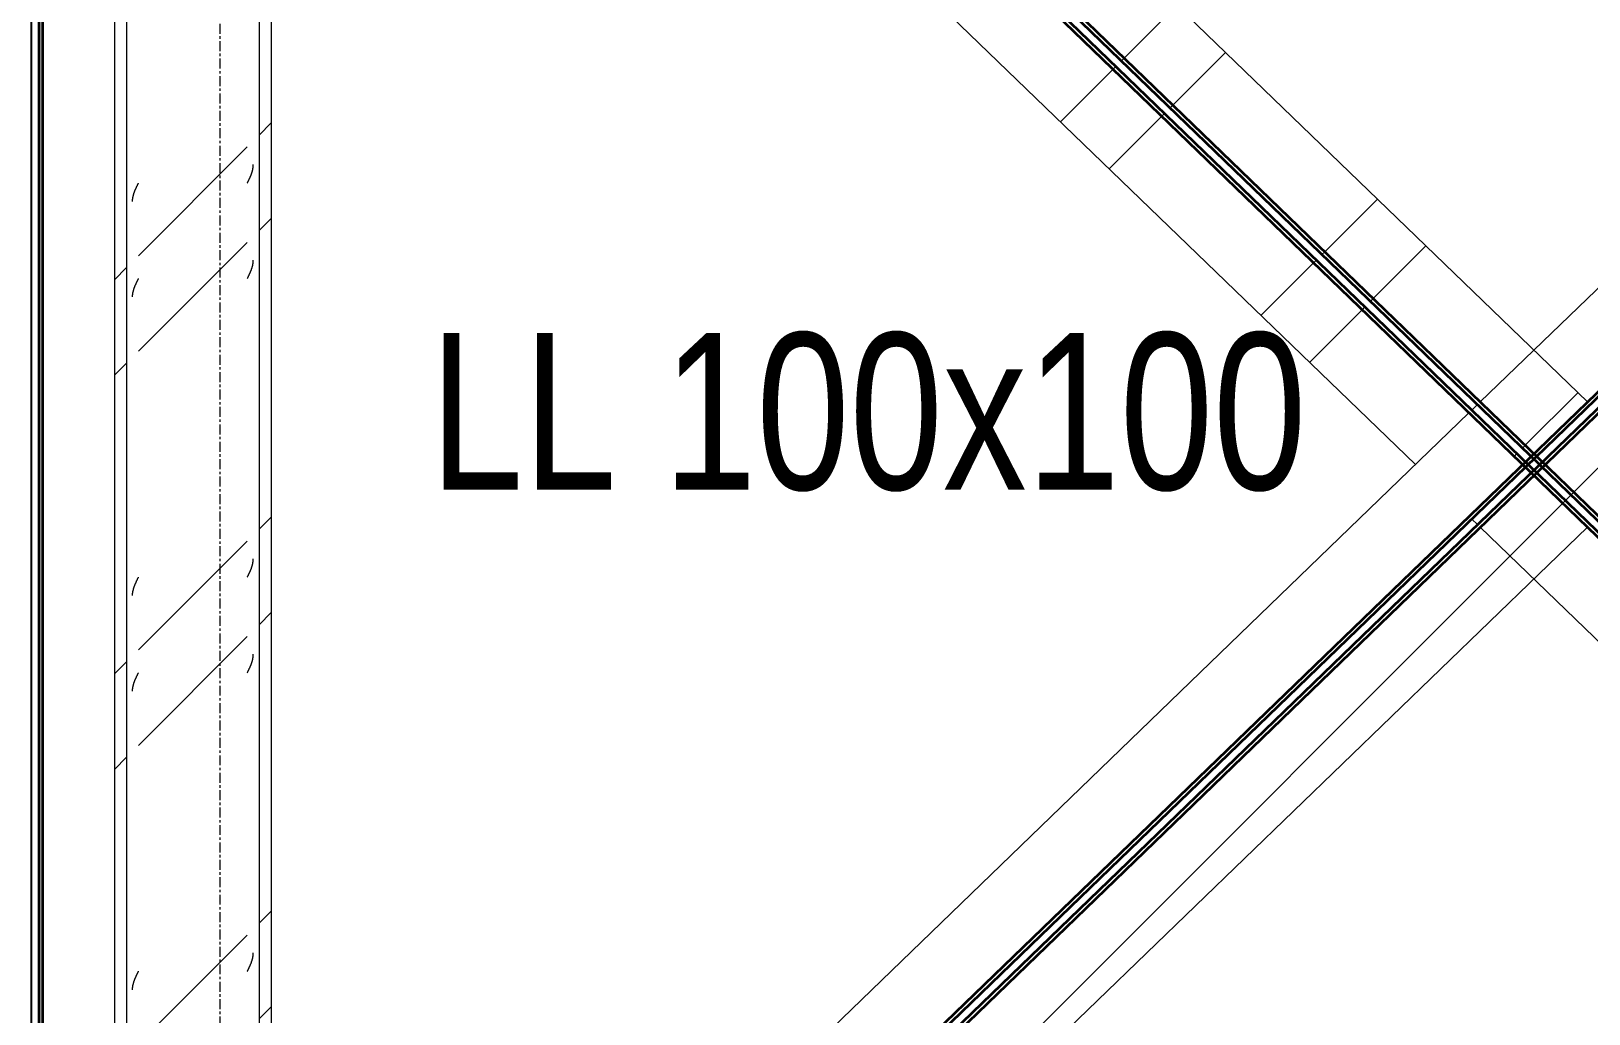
# Model space of a CAD drawing. Header units: centimetres. Extents: x -6741 to 14818, y -293 to 1595.
# Drawn here: x 630.2 to 829, y 495.1 to 620.5 of the extents above; entities that cross this region are included whole.
import ezdxf

# ---------------------------------------------------------------- set-up
doc = ezdxf.new("R2010")
doc.units = ezdxf.units.CM
doc.linetypes.add('Grid Line', pattern=[2.2225, 1.27, -0.3175, 0.3175, -0.3175])
for name, color, linetype, lineweight in [('A-GENM', 7, 'Continuous', 9), ('A-WALL', 7, 'Continuous', 9), ('A-WALL-PATT', 7, 'Continuous', 35), ('S-BEAM', 7, 'Continuous', 9), ('S-BEAM-IDEN', 7, 'Continuous', 18), ('S-COLS', 7, 'Continuous', 9), ('S-GRID', 7, 'Continuous', 9)]:
    doc.layers.add(name, color=color, linetype=linetype, lineweight=lineweight)
doc.styles.add('Century Gothic_2', font='GOTHIC.TTF', dxfattribs={"width": 0.8, "height": 20})
pattern_1 = [(45, (152.695, 0), (-25.14472, 25.14472), []), (45, (152.695, 38.1), (-25.14472, 25.14472), [])]

# ---------------------------------------------------------------- blocks, each defined once
blk = doc.blocks.new('RVR_PQ_Terminación Fachada - RVR_PQ_Terminación Fachada-1834260-Elevación Eje 7')
at = {"layer": 'A-GENM', "color": 254, "lineweight": 25, "true_color": 0xcccccc}
for p, q in [((-6824.58, 938.29), (-6824.58, 96.73)), ((-6823.58, 96.73), (-6823.58, 938.29))]:
    blk.add_line(p, q, dxfattribs=at)
blk = doc.blocks.new('PQ_RVR_ARQ-01_ZZ_ZZ_MO_T_A_rvt-2-Elevación Eje 7')
at = {"layer": 'A-WALL-PATT', "lineweight": 9, "true_color": 0xeaeaea}
blk.add_hatch(color=254, dxfattribs=at).paths.add_polyline_path([(-6823.58, 99), (-6823.08, 99), (-6823.08, 938.29), (-6823.58, 938.29), (-6823.58, 127.04)])
at = {"layer": 'A-WALL', "color": 254, "lineweight": 35, "true_color": 0xcccccc}
for p, q in [((-6823.58, 938.29), (-6823.58, 99)), ((-6823.08, 99), (-6823.08, 938.29))]:
    blk.add_line(p, q, dxfattribs=at)
at = {"layer": 'A-GENM', "color": 254, "lineweight": 9, "true_color": 0xcccccc}
blk.add_blockref('RVR_PQ_Terminación Fachada - RVR_PQ_Terminación Fachada-1834260-Elevación Eje 7', (0, 0), dxfattribs=at)
blk = doc.blocks.new('FP_7-Elevación Eje 7')
at = {"layer": 'S-COLS', "color": 9, "true_color": 0xc0c0c0}
for p, q in [((-6796.44, 602.32), (-6796.43, 602.35)), ((-6796.43, 602.35), (-6796.41, 602.39)), ((-6796.41, 602.39), (-6796.4, 602.43)), ((-6796.4, 602.43), (-6796.39, 602.47)), ((-6796.39, 602.47), (-6796.38, 602.5)), ((-6796.38, 602.5), (-6796.37, 602.54)), ((-6796.37, 602.54), (-6796.36, 602.58)), ((-6796.36, 602.58), (-6796.35, 602.62)), ((-6796.35, 602.62), (-6796.34, 602.65)), ((-6796.34, 602.65), (-6796.33, 602.69)), ((-6796.33, 602.69), (-6796.32, 602.73)), ((-6796.32, 602.73), (-6796.31, 602.76)), ((-6796.31, 602.76), (-6796.3, 602.8)), ((-6796.3, 602.8), (-6796.29, 602.84)), ((-6796.29, 602.88), (-6796.28, 602.91)), ((-6796.29, 602.84), (-6796.29, 602.88)), ((-6796.28, 602.91), (-6796.27, 602.95)), ((-6796.27, 602.99), (-6796.26, 603.03)), ((-6796.27, 602.95), (-6796.27, 602.99)), ((-6796.26, 603.06), (-6796.25, 603.1)), ((-6796.26, 603.03), (-6796.26, 603.06)), ((-6796.25, 603.14), (-6796.24, 603.18)), ((-6796.25, 603.1), (-6796.25, 603.14)), ((-6796.24, 603.25), (-6796.23, 603.29)), ((-6796.24, 603.21), (-6796.24, 603.25)), ((-6796.24, 603.18), (-6796.24, 603.21)), ((-6796.23, 603.4), (-6796.23, 603.44)), ((-6796.23, 603.36), (-6796.23, 603.4)), ((-6796.23, 603.32), (-6796.23, 603.36)), ((-6796.23, 603.29), (-6796.23, 603.32)), ((-6797, 601.09), (-6796.98, 601.12)), ((-6796.98, 601.12), (-6796.96, 601.16)), ((-6796.96, 601.16), (-6796.94, 601.2)), ((-6796.94, 601.2), (-6796.92, 601.24)), ((-6796.92, 601.24), (-6796.9, 601.27)), ((-6796.9, 601.27), (-6796.88, 601.31)), ((-6796.88, 601.31), (-6796.86, 601.35)), ((-6796.86, 601.35), (-6796.85, 601.38)), ((-6796.85, 601.38), (-6796.83, 601.42)), ((-6796.83, 601.42), (-6796.81, 601.46)), ((-6796.81, 601.46), (-6796.79, 601.5)), ((-6796.79, 601.5), (-6796.77, 601.53)), ((-6796.77, 601.53), (-6796.76, 601.57)), ((-6796.76, 601.57), (-6796.74, 601.61)), ((-6796.74, 601.61), (-6796.72, 601.65)), ((-6796.72, 601.65), (-6796.7, 601.68)), ((-6796.7, 601.68), (-6796.68, 601.72)), ((-6796.68, 601.72), (-6796.67, 601.76)), ((-6796.67, 601.76), (-6796.65, 601.79)), ((-6796.65, 601.79), (-6796.63, 601.83)), ((-6796.63, 601.83), (-6796.62, 601.87)), ((-6796.62, 601.87), (-6796.6, 601.91)), ((-6796.6, 601.91), (-6796.59, 601.94)), ((-6796.59, 601.94), (-6796.57, 601.98)), ((-6796.57, 601.98), (-6796.55, 602.02)), ((-6796.55, 602.02), (-6796.54, 602.06)), ((-6796.54, 602.06), (-6796.52, 602.09)), ((-6796.52, 602.09), (-6796.51, 602.13)), ((-6796.51, 602.13), (-6796.49, 602.17)), ((-6796.49, 602.17), (-6796.48, 602.21)), ((-6796.48, 602.21), (-6796.47, 602.24)), ((-6796.47, 602.24), (-6796.45, 602.28)), ((-6796.45, 602.28), (-6796.44, 602.32)), ((-6796.36, 590.39), (-6796.35, 590.43)), ((-6796.35, 590.43), (-6796.34, 590.46)), ((-6796.34, 590.46), (-6796.33, 590.5)), ((-6796.33, 590.5), (-6796.32, 590.54)), ((-6796.32, 590.54), (-6796.31, 590.58)), ((-6796.31, 590.58), (-6796.3, 590.61)), ((-6796.3, 590.61), (-6796.29, 590.65)), ((-6796.29, 590.69), (-6796.28, 590.72)), ((-6796.29, 590.65), (-6796.29, 590.69)), ((-6796.28, 590.72), (-6796.27, 590.76)), ((-6796.27, 590.8), (-6796.26, 590.84)), ((-6796.27, 590.76), (-6796.27, 590.8)), ((-6796.26, 590.87), (-6796.25, 590.91)), ((-6796.26, 590.84), (-6796.26, 590.87)), ((-6796.25, 590.95), (-6796.24, 590.99)), ((-6796.25, 590.91), (-6796.25, 590.95)), ((-6796.24, 591.06), (-6796.23, 591.1)), ((-6796.24, 591.02), (-6796.24, 591.06)), ((-6796.24, 590.99), (-6796.24, 591.02)), ((-6796.23, 591.21), (-6796.23, 591.25)), ((-6796.23, 591.17), (-6796.23, 591.21)), ((-6796.23, 591.13), (-6796.23, 591.17)), ((-6796.23, 591.1), (-6796.23, 591.13)), ((-6797, 588.9), (-6796.98, 588.93)), ((-6796.98, 588.93), (-6796.96, 588.97)), ((-6796.96, 588.97), (-6796.94, 589.01)), ((-6796.94, 589.01), (-6796.92, 589.05)), ((-6796.92, 589.05), (-6796.9, 589.08)), ((-6796.9, 589.08), (-6796.88, 589.12)), ((-6796.88, 589.12), (-6796.86, 589.16)), ((-6796.86, 589.16), (-6796.85, 589.2)), ((-6796.85, 589.2), (-6796.83, 589.23)), ((-6796.83, 589.23), (-6796.81, 589.27)), ((-6796.81, 589.27), (-6796.79, 589.31)), ((-6796.79, 589.31), (-6796.77, 589.34)), ((-6796.77, 589.34), (-6796.76, 589.38)), ((-6796.76, 589.38), (-6796.74, 589.42)), ((-6796.74, 589.42), (-6796.72, 589.46)), ((-6796.72, 589.46), (-6796.7, 589.49)), ((-6796.7, 589.49), (-6796.68, 589.53)), ((-6796.68, 589.53), (-6796.67, 589.57)), ((-6796.67, 589.57), (-6796.65, 589.61)), ((-6796.65, 589.61), (-6796.63, 589.64)), ((-6796.63, 589.64), (-6796.62, 589.68)), ((-6796.62, 589.68), (-6796.6, 589.72)), ((-6796.6, 589.72), (-6796.59, 589.75)), ((-6796.59, 589.75), (-6796.57, 589.79)), ((-6796.57, 589.79), (-6796.55, 589.83)), ((-6796.55, 589.83), (-6796.54, 589.87)), ((-6796.54, 589.87), (-6796.52, 589.9)), ((-6796.52, 589.9), (-6796.51, 589.94)), ((-6796.51, 589.94), (-6796.49, 589.98)), ((-6796.49, 589.98), (-6796.48, 590.02)), ((-6796.48, 590.02), (-6796.47, 590.05)), ((-6796.47, 590.05), (-6796.45, 590.09)), ((-6796.45, 590.09), (-6796.44, 590.13)), ((-6796.44, 590.13), (-6796.43, 590.17)), ((-6796.43, 590.17), (-6796.41, 590.2)), ((-6796.41, 590.2), (-6796.4, 590.24)), ((-6796.4, 590.24), (-6796.39, 590.28)), ((-6796.39, 590.28), (-6796.38, 590.31)), ((-6796.38, 590.31), (-6796.37, 590.35)), ((-6796.37, 590.35), (-6796.36, 590.39)), ((-6796.28, 552.62), (-6796.27, 552.66)), ((-6796.27, 552.7), (-6796.26, 552.74)), ((-6796.27, 552.66), (-6796.27, 552.7)), ((-6796.26, 552.77), (-6796.25, 552.81)), ((-6796.26, 552.74), (-6796.26, 552.77)), ((-6796.25, 552.85), (-6796.24, 552.89)), ((-6796.25, 552.81), (-6796.25, 552.85)), ((-6796.24, 552.96), (-6796.23, 553)), ((-6796.24, 552.92), (-6796.24, 552.96)), ((-6796.24, 552.89), (-6796.24, 552.92)), ((-6796.23, 553.11), (-6796.23, 553.15)), ((-6796.23, 553.07), (-6796.23, 553.11)), ((-6796.23, 553.03), (-6796.23, 553.07)), ((-6796.23, 553), (-6796.23, 553.03)), ((-6797, 550.8), (-6796.98, 550.83)), ((-6796.98, 550.83), (-6796.96, 550.87)), ((-6796.96, 550.87), (-6796.94, 550.91)), ((-6796.94, 550.91), (-6796.92, 550.95)), ((-6796.92, 550.95), (-6796.9, 550.98)), ((-6796.9, 550.98), (-6796.88, 551.02)), ((-6796.88, 551.02), (-6796.86, 551.06)), ((-6796.86, 551.06), (-6796.85, 551.1)), ((-6796.85, 551.1), (-6796.83, 551.13)), ((-6796.83, 551.13), (-6796.81, 551.17)), ((-6796.81, 551.17), (-6796.79, 551.21)), ((-6796.79, 551.21), (-6796.77, 551.24)), ((-6796.77, 551.24), (-6796.76, 551.28)), ((-6796.76, 551.28), (-6796.74, 551.32)), ((-6796.74, 551.32), (-6796.72, 551.36)), ((-6796.72, 551.36), (-6796.7, 551.39)), ((-6796.7, 551.39), (-6796.68, 551.43)), ((-6796.68, 551.43), (-6796.67, 551.47)), ((-6796.67, 551.47), (-6796.65, 551.51)), ((-6796.65, 551.51), (-6796.63, 551.54)), ((-6796.63, 551.54), (-6796.62, 551.58)), ((-6796.62, 551.58), (-6796.6, 551.62)), ((-6796.6, 551.62), (-6796.59, 551.65)), ((-6796.59, 551.65), (-6796.57, 551.69)), ((-6796.57, 551.69), (-6796.55, 551.73)), ((-6796.55, 551.73), (-6796.54, 551.77)), ((-6796.54, 551.77), (-6796.52, 551.8)), ((-6796.52, 551.8), (-6796.51, 551.84)), ((-6796.51, 551.84), (-6796.49, 551.88)), ((-6796.49, 551.88), (-6796.48, 551.92)), ((-6796.48, 551.92), (-6796.47, 551.95)), ((-6796.47, 551.95), (-6796.45, 551.99)), ((-6796.45, 551.99), (-6796.44, 552.03)), ((-6796.44, 552.03), (-6796.43, 552.07)), ((-6796.43, 552.07), (-6796.41, 552.1)), ((-6796.41, 552.1), (-6796.4, 552.14)), ((-6796.4, 552.14), (-6796.39, 552.18)), ((-6796.39, 552.18), (-6796.38, 552.21)), ((-6796.38, 552.21), (-6796.37, 552.25)), ((-6796.37, 552.25), (-6796.36, 552.29)), ((-6796.36, 552.29), (-6796.35, 552.33)), ((-6796.35, 552.33), (-6796.34, 552.36)), ((-6796.34, 552.36), (-6796.33, 552.4)), ((-6796.33, 552.4), (-6796.32, 552.44)), ((-6796.32, 552.44), (-6796.31, 552.48)), ((-6796.31, 552.48), (-6796.3, 552.51)), ((-6796.3, 552.51), (-6796.29, 552.55)), ((-6796.29, 552.59), (-6796.28, 552.62)), ((-6796.29, 552.55), (-6796.29, 552.59)), ((-6796.24, 540.77), (-6796.23, 540.81)), ((-6796.24, 540.73), (-6796.24, 540.77)), ((-6796.24, 540.7), (-6796.24, 540.73)), ((-6796.23, 540.92), (-6796.23, 540.96)), ((-6796.23, 540.88), (-6796.23, 540.92)), ((-6796.23, 540.85), (-6796.23, 540.88)), ((-6796.23, 540.81), (-6796.23, 540.85)), ((-6796.94, 538.72), (-6796.92, 538.76)), ((-6796.92, 538.76), (-6796.9, 538.79)), ((-6796.9, 538.79), (-6796.88, 538.83)), ((-6796.88, 538.83), (-6796.86, 538.87)), ((-6796.86, 538.87), (-6796.85, 538.91)), ((-6796.85, 538.91), (-6796.83, 538.94)), ((-6796.83, 538.94), (-6796.81, 538.98)), ((-6796.81, 538.98), (-6796.79, 539.02)), ((-6796.79, 539.02), (-6796.77, 539.05)), ((-6796.77, 539.05), (-6796.76, 539.09)), ((-6796.76, 539.09), (-6796.74, 539.13)), ((-6796.74, 539.13), (-6796.72, 539.17)), ((-6796.72, 539.17), (-6796.7, 539.2)), ((-6796.7, 539.2), (-6796.68, 539.24)), ((-6796.68, 539.24), (-6796.67, 539.28)), ((-6796.67, 539.28), (-6796.65, 539.32)), ((-6796.65, 539.32), (-6796.63, 539.35)), ((-6796.63, 539.35), (-6796.62, 539.39)), ((-6796.62, 539.39), (-6796.6, 539.43)), ((-6796.6, 539.43), (-6796.59, 539.47)), ((-6796.59, 539.47), (-6796.57, 539.5)), ((-6796.57, 539.5), (-6796.55, 539.54)), ((-6796.55, 539.54), (-6796.54, 539.58)), ((-6796.54, 539.58), (-6796.52, 539.61)), ((-6796.52, 539.61), (-6796.51, 539.65)), ((-6796.51, 539.65), (-6796.49, 539.69)), ((-6796.49, 539.69), (-6796.48, 539.73)), ((-6796.48, 539.73), (-6796.47, 539.76)), ((-6796.47, 539.76), (-6796.45, 539.8)), ((-6796.45, 539.8), (-6796.44, 539.84)), ((-6796.44, 539.84), (-6796.43, 539.88)), ((-6796.43, 539.88), (-6796.41, 539.91)), ((-6796.41, 539.91), (-6796.4, 539.95)), ((-6796.4, 539.95), (-6796.39, 539.99)), ((-6796.39, 539.99), (-6796.38, 540.02)), ((-6796.38, 540.02), (-6796.37, 540.06)), ((-6796.37, 540.06), (-6796.36, 540.1)), ((-6796.36, 540.1), (-6796.35, 540.14)), ((-6796.35, 540.14), (-6796.34, 540.17)), ((-6796.34, 540.17), (-6796.33, 540.21)), ((-6796.33, 540.21), (-6796.32, 540.25)), ((-6796.32, 540.25), (-6796.31, 540.29)), ((-6796.31, 540.29), (-6796.3, 540.32)), ((-6796.3, 540.32), (-6796.29, 540.36)), ((-6796.29, 540.4), (-6796.28, 540.44)), ((-6796.29, 540.36), (-6796.29, 540.4)), ((-6796.28, 540.44), (-6796.27, 540.47)), ((-6796.27, 540.51), (-6796.26, 540.55)), ((-6796.27, 540.47), (-6796.27, 540.51)), ((-6796.26, 540.58), (-6796.25, 540.62)), ((-6796.26, 540.55), (-6796.26, 540.58)), ((-6796.25, 540.66), (-6796.24, 540.7)), ((-6796.25, 540.62), (-6796.25, 540.66)), ((-6797, 538.61), (-6796.98, 538.64)), ((-6796.98, 538.64), (-6796.96, 538.68)), ((-6796.96, 538.68), (-6796.94, 538.72)), ((-6796.77, 500.95), (-6796.76, 500.99)), ((-6796.76, 500.99), (-6796.74, 501.03)), ((-6796.74, 501.03), (-6796.72, 501.07)), ((-6796.72, 501.07), (-6796.7, 501.1)), ((-6796.7, 501.1), (-6796.68, 501.14)), ((-6796.68, 501.14), (-6796.67, 501.18)), ((-6796.67, 501.18), (-6796.65, 501.22)), ((-6796.65, 501.22), (-6796.63, 501.25)), ((-6796.63, 501.25), (-6796.62, 501.29)), ((-6796.62, 501.29), (-6796.6, 501.33)), ((-6796.6, 501.33), (-6796.59, 501.37)), ((-6796.59, 501.37), (-6796.57, 501.4)), ((-6796.57, 501.4), (-6796.55, 501.44)), ((-6796.55, 501.44), (-6796.54, 501.48)), ((-6796.54, 501.48), (-6796.52, 501.51)), ((-6796.52, 501.51), (-6796.51, 501.55)), ((-6796.51, 501.55), (-6796.49, 501.59)), ((-6796.49, 501.59), (-6796.48, 501.63)), ((-6796.48, 501.63), (-6796.47, 501.66)), ((-6796.47, 501.66), (-6796.45, 501.7)), ((-6796.45, 501.7), (-6796.44, 501.74)), ((-6796.44, 501.74), (-6796.43, 501.78)), ((-6796.43, 501.78), (-6796.41, 501.81)), ((-6796.41, 501.81), (-6796.4, 501.85)), ((-6796.4, 501.85), (-6796.39, 501.89)), ((-6796.39, 501.89), (-6796.38, 501.92)), ((-6796.38, 501.92), (-6796.37, 501.96)), ((-6796.37, 501.96), (-6796.36, 502)), ((-6796.36, 502), (-6796.35, 502.04)), ((-6796.35, 502.04), (-6796.34, 502.07)), ((-6796.34, 502.07), (-6796.33, 502.11)), ((-6796.33, 502.11), (-6796.32, 502.15)), ((-6796.32, 502.15), (-6796.31, 502.19)), ((-6796.31, 502.19), (-6796.3, 502.22)), ((-6796.3, 502.22), (-6796.29, 502.26)), ((-6796.29, 502.3), (-6796.28, 502.34)), ((-6796.29, 502.26), (-6796.29, 502.3)), ((-6796.28, 502.34), (-6796.27, 502.37)), ((-6796.27, 502.41), (-6796.26, 502.45)), ((-6796.27, 502.37), (-6796.27, 502.41)), ((-6796.26, 502.48), (-6796.25, 502.52)), ((-6796.26, 502.45), (-6796.26, 502.48)), ((-6796.25, 502.56), (-6796.24, 502.6)), ((-6796.25, 502.52), (-6796.25, 502.56)), ((-6796.24, 502.67), (-6796.23, 502.71)), ((-6796.24, 502.63), (-6796.24, 502.67)), ((-6796.24, 502.6), (-6796.24, 502.63)), ((-6796.23, 502.82), (-6796.23, 502.86)), ((-6796.23, 502.78), (-6796.23, 502.82)), ((-6796.23, 502.75), (-6796.23, 502.78)), ((-6796.23, 502.71), (-6796.23, 502.75)), ((-6797, 500.51), (-6796.98, 500.54)), ((-6796.98, 500.54), (-6796.96, 500.58)), ((-6796.96, 500.58), (-6796.94, 500.62)), ((-6796.94, 500.62), (-6796.92, 500.66)), ((-6796.92, 500.66), (-6796.9, 500.69)), ((-6796.9, 500.69), (-6796.88, 500.73)), ((-6796.88, 500.73), (-6796.86, 500.77)), ((-6796.86, 500.77), (-6796.85, 500.81)), ((-6796.85, 500.81), (-6796.83, 500.84)), ((-6796.83, 500.84), (-6796.81, 500.88)), ((-6796.81, 500.88), (-6796.79, 500.92)), ((-6796.79, 500.92), (-6796.77, 500.95))]:
    blk.add_line(p, q, dxfattribs=at)
blk = doc.blocks.new('FP_8-Elevación Eje 7')
at = {"layer": 'S-COLS', "color": 9, "true_color": 0xc0c0c0}
for p, q in [((-6811.24, 600.34), (-6811.22, 600.38)), ((-6811.22, 600.38), (-6811.2, 600.41)), ((-6811.2, 600.41), (-6811.19, 600.45)), ((-6811.19, 600.45), (-6811.17, 600.49)), ((-6811.17, 600.49), (-6811.15, 600.53)), ((-6811.15, 600.53), (-6811.14, 600.56)), ((-6811.14, 600.56), (-6811.12, 600.6)), ((-6811.12, 600.6), (-6811.1, 600.64)), ((-6811.1, 600.64), (-6811.08, 600.68)), ((-6811.08, 600.68), (-6811.06, 600.71)), ((-6811.06, 600.71), (-6811.04, 600.75)), ((-6811.04, 600.75), (-6811.03, 600.79)), ((-6811.03, 600.79), (-6811.01, 600.82)), ((-6811.01, 600.82), (-6810.99, 600.86)), ((-6810.99, 600.86), (-6810.97, 600.9)), ((-6810.97, 600.9), (-6810.95, 600.94)), ((-6810.95, 600.94), (-6810.93, 600.97)), ((-6810.93, 600.97), (-6810.91, 601.01)), ((-6810.91, 601.01), (-6810.9, 601.05)), ((-6810.9, 601.05), (-6810.88, 601.09)), ((-6811.64, 598.92), (-6811.63, 598.96)), ((-6811.64, 598.88), (-6811.64, 598.92)), ((-6811.64, 598.85), (-6811.64, 598.88)), ((-6811.64, 598.81), (-6811.64, 598.85)), ((-6811.64, 598.77), (-6811.64, 598.81)), ((-6811.64, 598.74), (-6811.64, 598.77)), ((-6811.63, 599.03), (-6811.62, 599.07)), ((-6811.63, 599), (-6811.63, 599.03)), ((-6811.63, 598.96), (-6811.63, 599)), ((-6811.62, 599.11), (-6811.61, 599.15)), ((-6811.62, 599.07), (-6811.62, 599.11)), ((-6811.61, 599.18), (-6811.6, 599.22)), ((-6811.61, 599.15), (-6811.61, 599.18)), ((-6811.6, 599.22), (-6811.59, 599.26)), ((-6811.59, 599.3), (-6811.58, 599.33)), ((-6811.59, 599.26), (-6811.59, 599.3)), ((-6811.58, 599.33), (-6811.57, 599.37)), ((-6811.57, 599.37), (-6811.56, 599.41)), ((-6811.56, 599.41), (-6811.55, 599.44)), ((-6811.55, 599.44), (-6811.54, 599.48)), ((-6811.54, 599.52), (-6811.53, 599.56)), ((-6811.54, 599.48), (-6811.54, 599.52)), ((-6811.53, 599.56), (-6811.52, 599.59)), ((-6811.52, 599.59), (-6811.5, 599.63)), ((-6811.5, 599.63), (-6811.49, 599.67)), ((-6811.49, 599.67), (-6811.48, 599.71)), ((-6811.48, 599.71), (-6811.47, 599.74)), ((-6811.47, 599.74), (-6811.46, 599.78)), ((-6811.46, 599.78), (-6811.45, 599.82)), ((-6811.45, 599.82), (-6811.43, 599.85)), ((-6811.43, 599.85), (-6811.42, 599.89)), ((-6811.42, 599.89), (-6811.41, 599.93)), ((-6811.41, 599.93), (-6811.39, 599.97)), ((-6811.39, 599.97), (-6811.38, 600)), ((-6811.38, 600), (-6811.36, 600.04)), ((-6811.36, 600.04), (-6811.35, 600.08)), ((-6811.35, 600.08), (-6811.33, 600.12)), ((-6811.33, 600.12), (-6811.32, 600.15)), ((-6811.32, 600.15), (-6811.3, 600.19)), ((-6811.3, 600.19), (-6811.29, 600.23)), ((-6811.29, 600.23), (-6811.27, 600.27)), ((-6811.27, 600.27), (-6811.26, 600.3)), ((-6811.26, 600.3), (-6811.24, 600.34)), ((-6811.12, 588.41), (-6811.1, 588.45)), ((-6811.1, 588.45), (-6811.08, 588.49)), ((-6811.08, 588.49), (-6811.06, 588.52)), ((-6811.06, 588.52), (-6811.04, 588.56)), ((-6811.04, 588.56), (-6811.03, 588.6)), ((-6811.03, 588.6), (-6811.01, 588.64)), ((-6811.01, 588.64), (-6810.99, 588.67)), ((-6810.99, 588.67), (-6810.97, 588.71)), ((-6810.97, 588.71), (-6810.95, 588.75)), ((-6810.95, 588.75), (-6810.93, 588.78)), ((-6810.93, 588.78), (-6810.91, 588.82)), ((-6810.91, 588.82), (-6810.9, 588.86)), ((-6810.9, 588.86), (-6810.88, 588.9)), ((-6811.64, 586.73), (-6811.63, 586.77)), ((-6811.64, 586.7), (-6811.64, 586.73)), ((-6811.64, 586.66), (-6811.64, 586.7)), ((-6811.64, 586.62), (-6811.64, 586.66)), ((-6811.64, 586.58), (-6811.64, 586.62)), ((-6811.64, 586.55), (-6811.64, 586.58)), ((-6811.63, 586.84), (-6811.62, 586.88)), ((-6811.63, 586.81), (-6811.63, 586.84)), ((-6811.63, 586.77), (-6811.63, 586.81)), ((-6811.62, 586.92), (-6811.61, 586.96)), ((-6811.62, 586.88), (-6811.62, 586.92)), ((-6811.61, 586.99), (-6811.6, 587.03)), ((-6811.61, 586.96), (-6811.61, 586.99)), ((-6811.6, 587.03), (-6811.59, 587.07)), ((-6811.59, 587.11), (-6811.58, 587.14)), ((-6811.59, 587.07), (-6811.59, 587.11)), ((-6811.58, 587.14), (-6811.57, 587.18)), ((-6811.57, 587.18), (-6811.56, 587.22)), ((-6811.56, 587.22), (-6811.55, 587.26)), ((-6811.55, 587.26), (-6811.54, 587.29)), ((-6811.54, 587.33), (-6811.53, 587.37)), ((-6811.54, 587.29), (-6811.54, 587.33)), ((-6811.53, 587.37), (-6811.52, 587.4)), ((-6811.52, 587.4), (-6811.5, 587.44)), ((-6811.5, 587.44), (-6811.49, 587.48)), ((-6811.49, 587.48), (-6811.48, 587.52)), ((-6811.48, 587.52), (-6811.47, 587.55)), ((-6811.47, 587.55), (-6811.46, 587.59)), ((-6811.46, 587.59), (-6811.45, 587.63)), ((-6811.45, 587.63), (-6811.43, 587.67)), ((-6811.43, 587.67), (-6811.42, 587.7)), ((-6811.42, 587.7), (-6811.41, 587.74)), ((-6811.41, 587.74), (-6811.39, 587.78)), ((-6811.39, 587.78), (-6811.38, 587.81)), ((-6811.38, 587.81), (-6811.36, 587.85)), ((-6811.36, 587.85), (-6811.35, 587.89)), ((-6811.35, 587.89), (-6811.33, 587.93)), ((-6811.33, 587.93), (-6811.32, 587.96)), ((-6811.32, 587.96), (-6811.3, 588)), ((-6811.3, 588), (-6811.29, 588.04)), ((-6811.29, 588.04), (-6811.27, 588.08)), ((-6811.27, 588.08), (-6811.26, 588.11)), ((-6811.26, 588.11), (-6811.24, 588.15)), ((-6811.24, 588.15), (-6811.22, 588.19)), ((-6811.22, 588.19), (-6811.2, 588.23)), ((-6811.2, 588.23), (-6811.19, 588.26)), ((-6811.19, 588.26), (-6811.17, 588.3)), ((-6811.17, 588.3), (-6811.15, 588.34)), ((-6811.15, 588.34), (-6811.14, 588.37)), ((-6811.14, 588.37), (-6811.12, 588.41)), ((-6810.95, 550.65), (-6810.93, 550.68)), ((-6810.93, 550.68), (-6810.91, 550.72)), ((-6810.91, 550.72), (-6810.9, 550.76)), ((-6810.9, 550.76), (-6810.88, 550.8)), ((-6811.63, 548.74), (-6811.62, 548.78)), ((-6811.63, 548.71), (-6811.63, 548.74)), ((-6811.63, 548.67), (-6811.63, 548.71)), ((-6811.62, 548.82), (-6811.61, 548.86)), ((-6811.62, 548.78), (-6811.62, 548.82)), ((-6811.61, 548.89), (-6811.6, 548.93)), ((-6811.61, 548.86), (-6811.61, 548.89)), ((-6811.6, 548.93), (-6811.59, 548.97)), ((-6811.59, 549.01), (-6811.58, 549.04)), ((-6811.59, 548.97), (-6811.59, 549.01)), ((-6811.58, 549.04), (-6811.57, 549.08)), ((-6811.57, 549.08), (-6811.56, 549.12)), ((-6811.56, 549.12), (-6811.55, 549.16)), ((-6811.55, 549.16), (-6811.54, 549.19)), ((-6811.54, 549.23), (-6811.53, 549.27)), ((-6811.54, 549.19), (-6811.54, 549.23)), ((-6811.53, 549.27), (-6811.52, 549.3)), ((-6811.52, 549.3), (-6811.5, 549.34)), ((-6811.5, 549.34), (-6811.49, 549.38)), ((-6811.49, 549.38), (-6811.48, 549.42)), ((-6811.48, 549.42), (-6811.47, 549.45)), ((-6811.47, 549.45), (-6811.46, 549.49)), ((-6811.46, 549.49), (-6811.45, 549.53)), ((-6811.45, 549.53), (-6811.43, 549.57)), ((-6811.43, 549.57), (-6811.42, 549.6)), ((-6811.42, 549.6), (-6811.41, 549.64)), ((-6811.41, 549.64), (-6811.39, 549.68)), ((-6811.39, 549.68), (-6811.38, 549.71)), ((-6811.38, 549.71), (-6811.36, 549.75)), ((-6811.36, 549.75), (-6811.35, 549.79)), ((-6811.35, 549.79), (-6811.33, 549.83)), ((-6811.33, 549.83), (-6811.32, 549.86)), ((-6811.32, 549.86), (-6811.3, 549.9)), ((-6811.3, 549.9), (-6811.29, 549.94)), ((-6811.29, 549.94), (-6811.27, 549.98)), ((-6811.27, 549.98), (-6811.26, 550.01)), ((-6811.26, 550.01), (-6811.24, 550.05)), ((-6811.24, 550.05), (-6811.22, 550.09)), ((-6811.22, 550.09), (-6811.2, 550.13)), ((-6811.2, 550.13), (-6811.19, 550.16)), ((-6811.19, 550.16), (-6811.17, 550.2)), ((-6811.17, 550.2), (-6811.15, 550.24)), ((-6811.15, 550.24), (-6811.14, 550.27)), ((-6811.14, 550.27), (-6811.12, 550.31)), ((-6811.12, 550.31), (-6811.1, 550.35)), ((-6811.1, 550.35), (-6811.08, 550.39)), ((-6811.08, 550.39), (-6811.06, 550.42)), ((-6811.06, 550.42), (-6811.04, 550.46)), ((-6811.04, 550.46), (-6811.03, 550.5)), ((-6811.03, 550.5), (-6811.01, 550.54)), ((-6811.01, 550.54), (-6810.99, 550.57)), ((-6810.99, 550.57), (-6810.97, 550.61)), ((-6810.97, 550.61), (-6810.95, 550.65)), ((-6811.64, 548.63), (-6811.63, 548.67)), ((-6811.64, 548.6), (-6811.64, 548.63)), ((-6811.64, 548.56), (-6811.64, 548.6)), ((-6811.64, 548.52), (-6811.64, 548.56)), ((-6811.64, 548.48), (-6811.64, 548.52)), ((-6811.64, 548.45), (-6811.64, 548.48)), ((-6811.6, 536.74), (-6811.59, 536.78)), ((-6811.59, 536.82), (-6811.58, 536.85)), ((-6811.59, 536.78), (-6811.59, 536.82)), ((-6811.58, 536.85), (-6811.57, 536.89)), ((-6811.57, 536.89), (-6811.56, 536.93)), ((-6811.56, 536.93), (-6811.55, 536.97)), ((-6811.55, 536.97), (-6811.54, 537)), ((-6811.54, 537.04), (-6811.53, 537.08)), ((-6811.54, 537), (-6811.54, 537.04)), ((-6811.53, 537.08), (-6811.52, 537.11)), ((-6811.52, 537.11), (-6811.5, 537.15)), ((-6811.5, 537.15), (-6811.49, 537.19)), ((-6811.49, 537.19), (-6811.48, 537.23)), ((-6811.48, 537.23), (-6811.47, 537.26)), ((-6811.47, 537.26), (-6811.46, 537.3)), ((-6811.46, 537.3), (-6811.45, 537.34)), ((-6811.45, 537.34), (-6811.43, 537.38)), ((-6811.43, 537.38), (-6811.42, 537.41)), ((-6811.42, 537.41), (-6811.41, 537.45)), ((-6811.41, 537.45), (-6811.39, 537.49)), ((-6811.39, 537.49), (-6811.38, 537.53)), ((-6811.38, 537.53), (-6811.36, 537.56)), ((-6811.36, 537.56), (-6811.35, 537.6)), ((-6811.35, 537.6), (-6811.33, 537.64)), ((-6811.33, 537.64), (-6811.32, 537.67)), ((-6811.32, 537.67), (-6811.3, 537.71)), ((-6811.3, 537.71), (-6811.29, 537.75)), ((-6811.29, 537.75), (-6811.27, 537.79)), ((-6811.27, 537.79), (-6811.26, 537.82)), ((-6811.26, 537.82), (-6811.24, 537.86)), ((-6811.24, 537.86), (-6811.22, 537.9)), ((-6811.22, 537.9), (-6811.2, 537.94)), ((-6811.2, 537.94), (-6811.19, 537.97)), ((-6811.19, 537.97), (-6811.17, 538.01)), ((-6811.17, 538.01), (-6811.15, 538.05)), ((-6811.15, 538.05), (-6811.14, 538.08)), ((-6811.14, 538.08), (-6811.12, 538.12)), ((-6811.12, 538.12), (-6811.1, 538.16)), ((-6811.1, 538.16), (-6811.08, 538.2)), ((-6811.08, 538.2), (-6811.06, 538.23)), ((-6811.06, 538.23), (-6811.04, 538.27)), ((-6811.04, 538.27), (-6811.03, 538.31)), ((-6811.03, 538.31), (-6811.01, 538.35)), ((-6811.01, 538.35), (-6810.99, 538.38)), ((-6810.99, 538.38), (-6810.97, 538.42)), ((-6810.97, 538.42), (-6810.95, 538.46)), ((-6810.95, 538.46), (-6810.93, 538.5)), ((-6810.93, 538.5), (-6810.91, 538.53)), ((-6810.91, 538.53), (-6810.9, 538.57)), ((-6810.9, 538.57), (-6810.88, 538.61)), ((-6811.64, 536.44), (-6811.63, 536.48)), ((-6811.64, 536.41), (-6811.64, 536.44)), ((-6811.64, 536.37), (-6811.64, 536.41)), ((-6811.64, 536.33), (-6811.64, 536.37)), ((-6811.64, 536.29), (-6811.64, 536.33)), ((-6811.64, 536.26), (-6811.64, 536.29)), ((-6811.63, 536.56), (-6811.62, 536.59)), ((-6811.63, 536.52), (-6811.63, 536.56)), ((-6811.63, 536.48), (-6811.63, 536.52)), ((-6811.62, 536.63), (-6811.61, 536.67)), ((-6811.62, 536.59), (-6811.62, 536.63)), ((-6811.61, 536.7), (-6811.6, 536.74)), ((-6811.61, 536.67), (-6811.61, 536.7)), ((-6811.53, 498.98), (-6811.52, 499.01)), ((-6811.52, 499.01), (-6811.5, 499.05)), ((-6811.5, 499.05), (-6811.49, 499.09)), ((-6811.49, 499.09), (-6811.48, 499.13)), ((-6811.48, 499.13), (-6811.47, 499.16)), ((-6811.47, 499.16), (-6811.46, 499.2)), ((-6811.46, 499.2), (-6811.45, 499.24)), ((-6811.45, 499.24), (-6811.43, 499.28)), ((-6811.43, 499.28), (-6811.42, 499.31)), ((-6811.42, 499.31), (-6811.41, 499.35)), ((-6811.41, 499.35), (-6811.39, 499.39)), ((-6811.39, 499.39), (-6811.38, 499.43)), ((-6811.38, 499.43), (-6811.36, 499.46)), ((-6811.36, 499.46), (-6811.35, 499.5)), ((-6811.35, 499.5), (-6811.33, 499.54)), ((-6811.33, 499.54), (-6811.32, 499.57)), ((-6811.32, 499.57), (-6811.3, 499.61)), ((-6811.3, 499.61), (-6811.29, 499.65)), ((-6811.29, 499.65), (-6811.27, 499.69)), ((-6811.27, 499.69), (-6811.26, 499.72)), ((-6811.26, 499.72), (-6811.24, 499.76)), ((-6811.24, 499.76), (-6811.22, 499.8)), ((-6811.22, 499.8), (-6811.2, 499.84)), ((-6811.2, 499.84), (-6811.19, 499.87)), ((-6811.19, 499.87), (-6811.17, 499.91)), ((-6811.17, 499.91), (-6811.15, 499.95)), ((-6811.15, 499.95), (-6811.14, 499.98)), ((-6811.14, 499.98), (-6811.12, 500.02)), ((-6811.12, 500.02), (-6811.1, 500.06)), ((-6811.1, 500.06), (-6811.08, 500.1)), ((-6811.08, 500.1), (-6811.06, 500.13)), ((-6811.06, 500.13), (-6811.04, 500.17)), ((-6811.04, 500.17), (-6811.03, 500.21)), ((-6811.03, 500.21), (-6811.01, 500.25)), ((-6811.01, 500.25), (-6810.99, 500.28)), ((-6810.99, 500.28), (-6810.97, 500.32)), ((-6810.97, 500.32), (-6810.95, 500.36)), ((-6810.95, 500.36), (-6810.93, 500.4)), ((-6810.93, 500.4), (-6810.91, 500.43)), ((-6810.91, 500.43), (-6810.9, 500.47)), ((-6810.9, 500.47), (-6810.88, 500.51)), ((-6811.64, 498.34), (-6811.63, 498.38)), ((-6811.64, 498.31), (-6811.64, 498.34)), ((-6811.64, 498.27), (-6811.64, 498.31)), ((-6811.64, 498.23), (-6811.64, 498.27)), ((-6811.64, 498.19), (-6811.64, 498.23)), ((-6811.64, 498.16), (-6811.64, 498.19)), ((-6811.63, 498.46), (-6811.62, 498.49)), ((-6811.63, 498.42), (-6811.63, 498.46)), ((-6811.63, 498.38), (-6811.63, 498.42)), ((-6811.62, 498.53), (-6811.61, 498.57)), ((-6811.62, 498.49), (-6811.62, 498.53)), ((-6811.61, 498.6), (-6811.6, 498.64)), ((-6811.61, 498.57), (-6811.61, 498.6)), ((-6811.6, 498.64), (-6811.59, 498.68)), ((-6811.59, 498.72), (-6811.58, 498.75)), ((-6811.59, 498.68), (-6811.59, 498.72)), ((-6811.58, 498.75), (-6811.57, 498.79)), ((-6811.57, 498.79), (-6811.56, 498.83)), ((-6811.56, 498.83), (-6811.55, 498.87)), ((-6811.55, 498.87), (-6811.54, 498.9)), ((-6811.54, 498.94), (-6811.53, 498.98)), ((-6811.54, 498.9), (-6811.54, 498.94))]:
    blk.add_line(p, q, dxfattribs=at)
blk = doc.blocks.new('UC-Perfil universal-Pilar - 200 x 200-V6-Elevación Eje 7')
at = {"layer": 'S-COLS', "true_color": 0xc0c0c0}
h = blk.add_hatch(dxfattribs=at)
h.set_pattern_fill('FP_14', color=9, style=0, pattern_type=2)
h.set_pattern_definition(pattern_1)
h.paths.add_polyline_path([(-6812.4, 94), (-6812.4, 933.53), (-6813.94, 933.53), (-6813.94, 94)])
h = blk.add_hatch(dxfattribs=at)
h.set_pattern_fill('FP_14', color=9, style=0, pattern_type=2)
h.set_pattern_definition(pattern_1)
h.paths.add_polyline_path([(-6810.88, 94), (-6797, 94), (-6797, 933.53), (-6810.88, 933.53), (-6810.88, 127.04)])
h = blk.add_hatch(dxfattribs=at)
h.set_pattern_fill('FP_14', color=9, style=0, pattern_type=2)
h.set_pattern_definition(pattern_1)
h.paths.add_polyline_path([(-6793.94, 94), (-6793.94, 933.53), (-6795.48, 933.53), (-6795.48, 94)])
at = {"layer": 'S-COLS'}
for p, q in [((-6813.94, 933.53), (-6813.94, 94)), ((-6812.4, 933.53), (-6812.4, 94)), ((-6795.48, 933.53), (-6795.48, 94)), ((-6793.94, 933.53), (-6793.94, 94))]:
    blk.add_line(p, q, dxfattribs=at)
for name in ['FP_7-Elevación Eje 7', 'FP_8-Elevación Eje 7']:
    blk.add_blockref(name, (0, 0), dxfattribs=at)
blk = doc.blocks.new('RVR_Tensor angular doble L - d_10 mm-1745382-Elevación Eje 7')
at = {"layer": 'S-BEAM', "true_color": 0xc0c0c0}
h = blk.add_hatch(dxfattribs=at)
h.set_pattern_fill('FP_14', color=9, style=0, pattern_type=2)
h.set_pattern_definition(pattern_1)
h.paths.add_polyline_path([(-6483.08, 405.98), (-6476.48, 412.81), (-6632.8, 563.77), (-6639.64, 557.17), (-6490.16, 412.81)])
h.paths.add_polyline_path([(-6640, 557.51), (-6633.16, 564.12), (-6633.88, 564.81), (-6640.72, 558.21)])
h.paths.add_polyline_path([(-6647.92, 565.16), (-6641.08, 571.76), (-6792.3, 717.79), (-6793.93, 717.79), (-6793.93, 706.16), (-6705.47, 620.74)])
h = blk.add_hatch(dxfattribs=at)
h.set_pattern_fill('FP_14', color=9, style=0, pattern_type=2)
h.set_pattern_definition(pattern_1)
h.paths.add_polyline_path([(-6476.48, 412.81), (-6476.14, 413.17), (-6791.58, 717.79), (-6792.3, 717.79), (-6478.78, 415.03)])
h = blk.add_hatch(dxfattribs=at)
h.set_pattern_fill('FP_14', color=9, style=0, pattern_type=2)
h.set_pattern_definition(pattern_1)
h.paths.add_polyline_path([(-6475.45, 413.9), (-6475.11, 414.26), (-6789.42, 717.79), (-6790.14, 717.79), (-6476.62, 415.03)])
h = blk.add_hatch(dxfattribs=at)
h.set_pattern_fill('FP_14', color=9, style=0, pattern_type=2)
h.set_pattern_definition(pattern_1)
h.paths.add_polyline_path([(-6475.11, 414.26), (-6468.51, 421.1), (-6624.53, 571.76), (-6631.36, 565.16), (-6475.9, 415.03)])
h.paths.add_polyline_path([(-6631.72, 565.51), (-6624.89, 572.11), (-6625.6, 572.81), (-6632.44, 566.2)])
h.paths.add_polyline_path([(-6632.8, 566.55), (-6625.96, 573.15), (-6775.74, 717.79), (-6789.42, 717.79), (-6688.92, 620.74)])
at = {"layer": 'S-BEAM', "lineweight": 35}
for p, q in [((-6792.3, 717.79), (-6476.48, 412.81)), ((-6476.14, 413.17), (-6791.58, 717.79)), ((-6790.14, 717.79), (-6475.45, 413.9)), ((-6475.11, 414.26), (-6789.42, 717.79))]:
    blk.add_line(p, q, dxfattribs=at)
at = {"layer": 'S-BEAM'}
for p, q in [((-6775.74, 717.79), (-6625.96, 573.15)), ((-6793.94, 706.17), (-6647.92, 565.16)), ((-6640.72, 558.21), (-6640, 557.51)), ((-6639.64, 557.17), (-6483.08, 405.98))]:
    blk.add_line(p, q, dxfattribs=at)
blk = doc.blocks.new('RVR_Tensor angular doble L - d_10 mm-1745369-Elevación Eje 7')
at = {"layer": 'S-BEAM', "true_color": 0xc0c0c0}
h = blk.add_hatch(dxfattribs=at)
h.set_pattern_fill('FP_14', color=9, style=0, pattern_type=2)
h.set_pattern_definition(pattern_1)
h.paths.add_polyline_path([(-6777.12, 411.2), (-6625.96, 557.17), (-6632.8, 563.77), (-6783.72, 418.03)])
h.paths.add_polyline_path([(-6625.6, 557.51), (-6624.89, 558.21), (-6631.72, 564.81), (-6632.44, 564.12)])
h.paths.add_polyline_path([(-6617.69, 565.16), (-6460.44, 717.01), (-6460.45, 717.79), (-6473.31, 717.79), (-6624.53, 571.76)])
at = {"layer": 'S-BEAM', "lineweight": 35}
for p, q in [((-6476.19, 717.79), (-6785.1, 419.48)), ((-6784.75, 419.12), (-6475.47, 717.79)), ((-6474.03, 717.79), (-6784.07, 418.39)), ((-6783.72, 418.03), (-6473.31, 717.79))]:
    blk.add_line(p, q, dxfattribs=at)
at = {"layer": 'S-BEAM'}
for p, q in [((-6639.64, 573.15), (-6489.86, 717.79)), ((-6640.72, 572.11), (-6640, 572.81)), ((-6791.7, 426.32), (-6641.08, 571.76)), ((-6777.12, 411.2), (-6625.96, 557.17))]:
    blk.add_line(p, q, dxfattribs=at)

msp = doc.modelspace()

# ---------------------------------------------------------------- linework, layer by layer
at = {"layer": 'S-GRID', "color": 253, "linetype": 'Grid Line', "true_color": 0xaaaaaa}
msp.add_line((654.362, -293.309), (654.362, 1534.845), dxfattribs=at)

# ---------------------------------------------------------------- block references
at = {"lineweight": 5}
msp.add_blockref('PQ_RVR_ARQ-01_ZZ_ZZ_MO_T_A_rvt-2-Elevación Eje 7', (7454.807, 0), dxfattribs=at)
at = {"layer": 'S-BEAM'}
for name in ['RVR_Tensor angular doble L - d_10 mm-1745369-Elevación Eje 7', 'RVR_Tensor angular doble L - d_10 mm-1745382-Elevación Eje 7']:
    msp.add_blockref(name, (7454.807, 0), dxfattribs=at)
at = {"layer": 'S-COLS'}
msp.add_blockref('UC-Perfil universal-Pilar - 200 x 200-V6-Elevación Eje 7', (7454.807, 0), dxfattribs=at)

# ---------------------------------------------------------------- texts
at = {"layer": 'S-BEAM-IDEN', "lineweight": 9, "insert": (681.137, 581.971), "char_height": 20, "width": 139.17295, "attachment_point": 1, "style": 'Century Gothic_2'}
msp.add_mtext('LL 100x100', dxfattribs=at)

doc.saveas('drawing.dxf')
